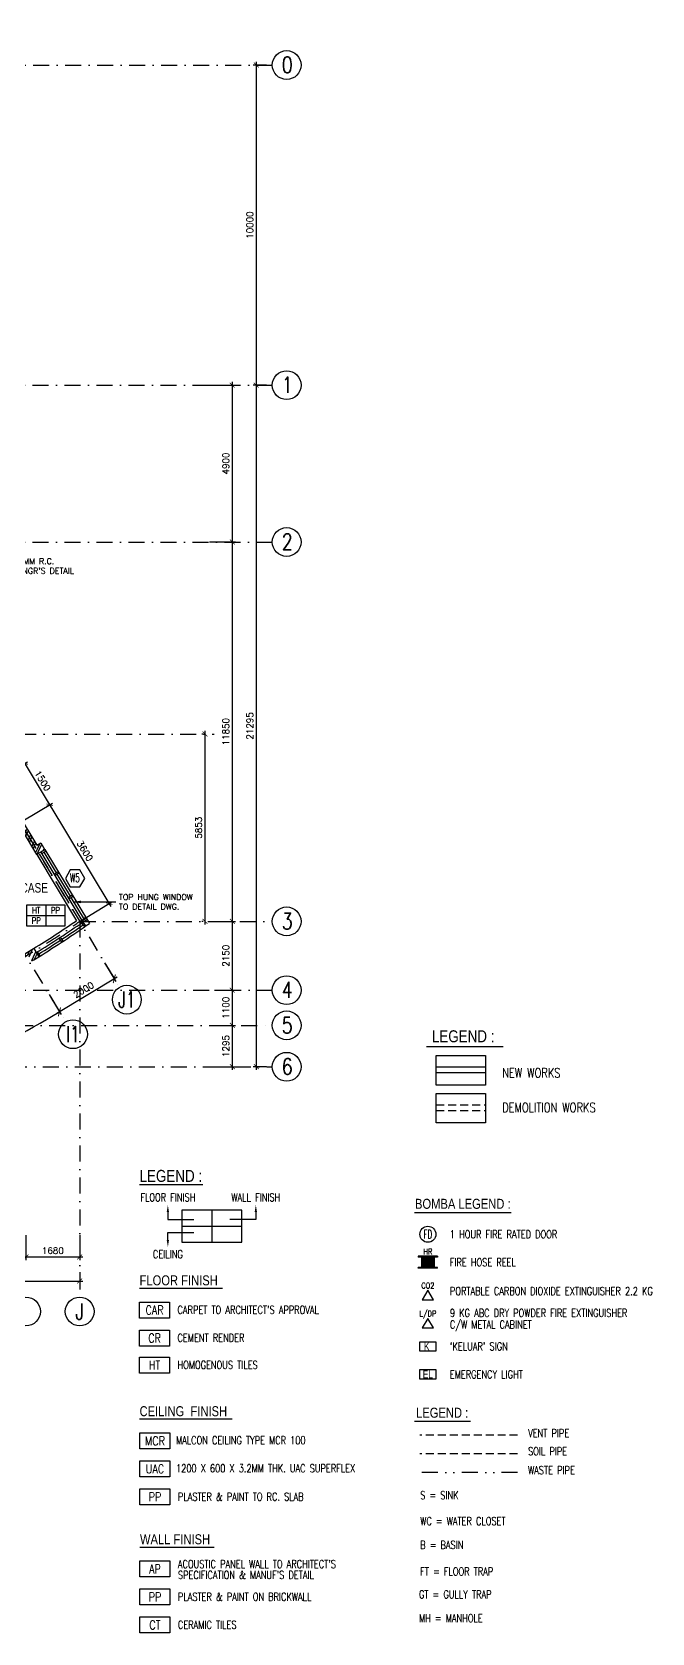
# Model space of a CAD drawing. Extents: x 2879167 to 2959690, y -882003 to -585933.
# Drawn here: x 2931195 to 2950577, y -709389 to -659374 of the extents above; entities that cross this region are included whole.
import ezdxf
from ezdxf.enums import TextEntityAlignment as Align

# ---------------------------------------------------------------- set-up
doc = ezdxf.new("R2010")
doc.units = 0
doc.header["$LTSCALE"] = 1000
doc.header["$MEASUREMENT"] = 0
doc.header["$PDMODE"] = 66
for name, pattern in [('DASHDOT', [1, 0.5, -0.25, 0, -0.25]), ('DIVIDE', [1.25, 0.5, -0.25, 0, -0.25, 0, -0.25]), ('HIDDEN', [0.375, 0.25, -0.125])]:
    doc.linetypes.add(name, pattern=pattern)
doc.layers.get('0').update_dxf_attribs({"linetype": 'CONTINUOUS'})
doc.layers.get('DEFPOINTS').update_dxf_attribs({"linetype": 'CONTINUOUS'})
for name, color, linetype in [('COL', 3, 'CONTINUOUS'), ('DIM', 5, 'CONTINUOUS'), ('Finishes', 1, 'CONTINUOUS'), ('GRID', 6, 'DASHDOT'), ('H', 6, 'CONTINUOUS'), ('SCH-WIN', 7, 'CONTINUOUS'), ('Sch_Window', 2, 'CONTINUOUS'), ('SP', 122, 'HIDDEN'), ('SPEC', 7, 'CONTINUOUS'), ('TEXT', 7, 'CONTINUOUS'), ('WALL', 2, 'CONTINUOUS'), ('WIN', 5, 'CONTINUOUS')]:
    doc.layers.add(name, color=color, linetype=linetype)
doc.styles.add('1', font='ROMANC.SHX', dxfattribs={"width": 0.65, "height": 0.5})
doc.styles.add('ROMANS', font='romans.shx')
doc.styles.get("Standard").update_dxf_attribs({"font": 'Helv.shx'})
doc.styles.add('STYLE1', font='ARIAL.TTF', dxfattribs={"width": 0.8, "height": 600})
doc.dimstyles.get("Standard").update_dxf_attribs({"dimscale": 5, "dimtxt": 1, "dimasz": 2, "dimexe": 1, "dimexo": 1, "dimgap": 1, "dimtad": 0, "dimtih": 1, "dimtoh": 1, "dimdec": 4, "dimzin": 0, "dimdsep": 46, "dimtxsty": 'ROMANS', "dimcen": 1, "dimadec": 0, "dimazin": 0, "dimtfac": 1, "dimtdec": 4, "dimtofl": 0, "dimtmove": 0, "dimatfit": 3, "dimfxl": 0, "dimtolj": 1, "dimtzin": 0, "dimarcsym": 0})
doc.dimstyles.new('STANDARD$0', dxfattribs={"dimscale": 0, "dimtxt": 8, "dimasz": 6, "dimexe": 1, "dimexo": 1, "dimgap": 3, "dimtad": 1, "dimdec": 0, "dimlfac": -1, "dimrnd": 1, "dimzin": 0, "dimdsep": 46, "dimtxsty": 'Standard', "dimcen": 0, "dimclrd": 5, "dimclre": 250, "dimadec": 0, "dimazin": 0, "dimtfac": 1, "dimtdec": 4, "dimtofl": 0, "dimtmove": 0, "dimatfit": 3, "dimfxl": 0, "dimtolj": 1, "dimtzin": 0, "dimarcsym": 0})
pattern_1 = [(245, (488140.78, 177583.19), (169.93271, -79.240924), []), (245, (488057.72, 177552.96), (169.93271, -79.240924), [])]

# ---------------------------------------------------------------- blocks, each defined once
blk = doc.blocks.new('_ARCHTICK')
at = {"color": 0, "linetype": 'ByBlock', "const_width": 0.15}
blk.add_lwpolyline([(-0.5, -0.5), (0.5, 0.5)], dxfattribs=at)
blk = doc.blocks.new('*D103')
at = {"layer": 'DEFPOINTS', "color": 0}
for p in [(2938621, -660406), (2938205, -670406), (2938621, -670406)]:
    blk.add_point(p, dxfattribs=at)
at = {"layer": 'DIM', "color": 0}
for p, q in [((2938521, -660406), (2938105, -660406)), ((2938205, -660306), (2938205, -670506)), ((2938521, -670406), (2938105, -670406))]:
    blk.add_line(p, q, dxfattribs=at)
at = {"layer": 'DIM', "color": 0, "xscale": 150, "yscale": 150, "zscale": 150}
for p, rotation in [((2938205, -660406), 90), ((2938205, -670406), 270)]:
    blk.add_blockref('_ARCHTICK', p, dxfattribs=dict(at, rotation=rotation))
at = {"layer": 'DIM', "color": 7, "insert": (2938005, -665406), "char_height": 200, "attachment_point": 5, "rotation": 90, "style": 'ROMANS'}
blk.add_mtext('\\A1;10000', dxfattribs=at)
blk = doc.blocks.new('*D107')
at = {"layer": 'DEFPOINTS', "color": 0}
for p in [(2936307, -670406), (2936645, -675306), (2937455, -675306)]:
    blk.add_point(p, dxfattribs=at)
at = {"layer": 'DIM', "color": 0}
for p, q in [((2936407, -670406), (2937555, -670406)), ((2937455, -670306), (2937455, -675406)), ((2936745, -675306), (2937555, -675306))]:
    blk.add_line(p, q, dxfattribs=at)
at = {"layer": 'DIM', "color": 0, "xscale": 150, "yscale": 150, "zscale": 150}
for p, rotation in [((2937455, -670406), 90), ((2937455, -675306), 270)]:
    blk.add_blockref('_ARCHTICK', p, dxfattribs=dict(at, rotation=rotation))
at = {"layer": 'DIM', "color": 7, "insert": (2937255, -672856), "char_height": 200, "attachment_point": 5, "rotation": 90, "style": 'ROMANS'}
blk.add_mtext('\\A1;4900', dxfattribs=at)
blk = doc.blocks.new('*D110')
at = {"layer": 'DEFPOINTS', "color": 0}
for p in [(2936645, -675306), (2936645, -687158), (2937455, -687158)]:
    blk.add_point(p, dxfattribs=at)
at = {"layer": 'DIM', "color": 0}
for p, q in [((2936745, -675306), (2937555, -675306)), ((2937455, -675206), (2937455, -687258)), ((2936745, -687158), (2937555, -687158))]:
    blk.add_line(p, q, dxfattribs=at)
at = {"layer": 'DIM', "color": 0, "xscale": 150, "yscale": 150, "zscale": 150}
for p, rotation in [((2937455, -675306), 90), ((2937455, -687158), 270)]:
    blk.add_blockref('_ARCHTICK', p, dxfattribs=dict(at, rotation=rotation))
at = {"layer": 'DIM', "color": 7, "insert": (2937255, -681232), "char_height": 200, "attachment_point": 5, "rotation": 90, "style": 'ROMANS'}
blk.add_mtext('\\A1;11850', dxfattribs=at)
blk = doc.blocks.new('*D111')
at = {"layer": 'DEFPOINTS', "color": 0}
for p in [(2936805, -687158), (2936805, -689306), (2937455, -689306)]:
    blk.add_point(p, dxfattribs=at)
at = {"layer": 'DIM', "color": 0}
for p, q in [((2936905, -687158), (2937555, -687158)), ((2937455, -687058), (2937455, -689406)), ((2936905, -689306), (2937555, -689306))]:
    blk.add_line(p, q, dxfattribs=at)
at = {"layer": 'DIM', "color": 0, "xscale": 150, "yscale": 150, "zscale": 150}
for p, rotation in [((2937455, -687158), 90), ((2937455, -689306), 270)]:
    blk.add_blockref('_ARCHTICK', p, dxfattribs=dict(at, rotation=rotation))
at = {"layer": 'DIM', "color": 7, "insert": (2937255, -688232), "char_height": 200, "attachment_point": 5, "rotation": 90, "style": 'ROMANS'}
blk.add_mtext('\\A1;2150', dxfattribs=at)
blk = doc.blocks.new('*D112')
at = {"layer": 'DEFPOINTS', "color": 0}
for p in [(2936805, -689306), (2936805, -690406), (2937455, -690406)]:
    blk.add_point(p, dxfattribs=at)
at = {"layer": 'DIM', "color": 0}
for p, q in [((2936905, -689306), (2937555, -689306)), ((2937455, -689206), (2937455, -690506)), ((2936905, -690406), (2937555, -690406))]:
    blk.add_line(p, q, dxfattribs=at)
at = {"layer": 'DIM', "color": 0, "xscale": 150, "yscale": 150, "zscale": 150}
for p, rotation in [((2937455, -689306), 90), ((2937455, -690406), 270)]:
    blk.add_blockref('_ARCHTICK', p, dxfattribs=dict(at, rotation=rotation))
at = {"layer": 'DIM', "color": 7, "insert": (2937255, -689856), "char_height": 200, "attachment_point": 5, "rotation": 90, "style": 'ROMANS'}
blk.add_mtext('\\A1;1100', dxfattribs=at)
blk = doc.blocks.new('*D117')
at = {"layer": 'DEFPOINTS', "color": 0}
for p in [(2931773, -683497), (2933607, -686603), (2932687, -687158)]:
    blk.add_point(p, dxfattribs=at)
at = {"layer": 'DIM', "color": 0}
for p, q in [((2931687, -683548), (2931660, -683565)), ((2931694, -683428), (2933659, -686689)), ((2932772, -687106), (2933693, -686552))]:
    blk.add_line(p, q, dxfattribs=at)
at = {"layer": 'DIM', "color": 0, "xscale": 150, "yscale": 150, "zscale": 150}
for p, rotation in [((2931745, -683513), 121.0729509715182), ((2933607, -686603), 301.0729509715183)]:
    blk.add_blockref('_ARCHTICK', p, dxfattribs=dict(at, rotation=rotation))
at = {"layer": 'DIM', "color": 7, "insert": (2932848, -684955), "char_height": 200, "attachment_point": 5, "rotation": 301.073, "style": 'ROMANS'}
blk.add_mtext('\\A1;3600', dxfattribs=at)
blk = doc.blocks.new('*D118')
at = {"layer": 'DEFPOINTS', "color": 0}
for p in [(2930048, -682780), (2931745, -683513), (2930824, -684068)]:
    blk.add_point(p, dxfattribs=at)
at = {"layer": 'DIM', "color": 0}
for p, q in [((2930134, -682728), (2931055, -682174)), ((2930917, -682140), (2931797, -683599)), ((2930910, -684016), (2931831, -683462))]:
    blk.add_line(p, q, dxfattribs=at)
at = {"layer": 'DIM', "color": 0, "xscale": 150, "yscale": 150, "zscale": 150}
for p, rotation in [((2930969, -682225), 121.0729509715182), ((2931745, -683513), 301.0729509715183)]:
    blk.add_blockref('_ARCHTICK', p, dxfattribs=dict(at, rotation=rotation))
at = {"layer": 'DIM', "color": 7, "insert": (2931528, -682766), "char_height": 200, "attachment_point": 5, "rotation": 301.073, "style": 'ROMANS'}
blk.add_mtext('\\A1;1500', dxfattribs=at)
blk = doc.blocks.new('*D83')
at = {"layer": 'DEFPOINTS', "color": 0}
for p in [(2914231, -660406), (2914231, -660406), (2931679, -689361), (2924967, -692226), (2927605, -692243)]:
    blk.add_point(p, dxfattribs=at)
at = {"layer": 'DIM'}
for p, q in [((2931730, -689446), (2932106, -690069)), ((2924999, -692321), (2925302, -693221))]:
    blk.add_line(p, q, dxfattribs=at)
blk.add_arc((2914231, -660406), 34532, 288.6438, 301.073, dxfattribs=at)
at = {"layer": 'DIM', "xscale": 200, "yscale": 200, "zscale": 200}
for p, rotation in [((2932054, -689984), 31.07295125744006), ((2925270, -693126), 198.6437709308356)]:
    blk.add_blockref('_ARCHTICK', p, dxfattribs=dict(at, rotation=rotation))
at = {"layer": 'DIM', "color": 7, "insert": (2928655, -691540), "char_height": 200, "attachment_point": 5, "rotation": 24.8584, "style": 'ROMANS'}
blk.add_mtext('\\A1;12°25\'45"', dxfattribs=at)
blk = doc.blocks.new('*D86')
at = {"layer": 'DEFPOINTS', "color": 0}
for p in [(2936805, -690406), (2936805, -691699), (2937455, -691699)]:
    blk.add_point(p, dxfattribs=at)
at = {"layer": 'DIM', "color": 0}
for p, q in [((2936905, -690406), (2937555, -690406)), ((2937455, -690306), (2937455, -691799)), ((2936905, -691699), (2937555, -691699))]:
    blk.add_line(p, q, dxfattribs=at)
at = {"layer": 'DIM', "color": 0, "xscale": 150, "yscale": 150, "zscale": 150}
for p, rotation in [((2937455, -690406), 90), ((2937455, -691699), 270)]:
    blk.add_blockref('_ARCHTICK', p, dxfattribs=dict(at, rotation=rotation))
at = {"layer": 'DIM', "color": 7, "insert": (2937255, -691053), "char_height": 200, "attachment_point": 5, "rotation": 90, "style": 'ROMANS'}
blk.add_mtext('\\A1;1295', dxfattribs=at)
blk = doc.blocks.new('*D87')
at = {"layer": 'DEFPOINTS', "color": 0}
for p in [(2938621, -670406), (2938205, -691699), (2938621, -691699)]:
    blk.add_point(p, dxfattribs=at)
at = {"layer": 'DIM', "color": 0}
for p, q in [((2938521, -670406), (2938105, -670406)), ((2938205, -670306), (2938205, -691799)), ((2938521, -691699), (2938105, -691699))]:
    blk.add_line(p, q, dxfattribs=at)
at = {"layer": 'DIM', "color": 0, "xscale": 150, "yscale": 150, "zscale": 150}
for p, rotation in [((2938205, -670406), 90), ((2938205, -691699), 270)]:
    blk.add_blockref('_ARCHTICK', p, dxfattribs=dict(at, rotation=rotation))
at = {"layer": 'DIM', "color": 7, "insert": (2938005, -681053), "char_height": 200, "attachment_point": 5, "rotation": 90, "style": 'ROMANS'}
blk.add_mtext('\\A1;21295', dxfattribs=at)
blk = doc.blocks.new('*D89')
at = {"layer": 'DEFPOINTS', "color": 0}
for p in [(2895776, -698021), (2932687, -698021), (2932687, -698395)]:
    blk.add_point(p, dxfattribs=at)
at = {"layer": 'DIM', "color": 0}
for p, q in [((2895776, -698121), (2895776, -698495)), ((2932687, -698121), (2932687, -698495)), ((2895676, -698395), (2932787, -698395))]:
    blk.add_line(p, q, dxfattribs=at)
at = {"layer": 'DIM', "color": 0, "xscale": 150, "yscale": 150, "zscale": 150, "rotation": 180}
blk.add_blockref('_ARCHTICK', (2895776, -698395), dxfattribs=at)
at = {"layer": 'DIM', "color": 0, "xscale": 150, "yscale": 150, "zscale": 150}
blk.add_blockref('_ARCHTICK', (2932687, -698395), dxfattribs=at)
at = {"layer": 'DIM', "color": 7, "insert": (2913639, -698195), "char_height": 200, "attachment_point": 5, "style": 'ROMANS'}
blk.add_mtext('\\A1;36910', dxfattribs=at)
blk = doc.blocks.new('*D92')
at = {"layer": 'DEFPOINTS', "color": 0}
for p in [(2931006, -696858), (2932687, -696858), (2931006, -697645)]:
    blk.add_point(p, dxfattribs=at)
at = {"layer": 'DIM', "color": 0}
for p, q in [((2931006, -696958), (2931006, -697745)), ((2932687, -696958), (2932687, -697745)), ((2932787, -697645), (2930906, -697645))]:
    blk.add_line(p, q, dxfattribs=at)
at = {"layer": 'DIM', "color": 0, "xscale": 150, "yscale": 150, "zscale": 150}
for p, rotation in [((2931006, -697645), 180.0000000200103), ((2932687, -697645), 2.001031340626014e-08)]:
    blk.add_blockref('_ARCHTICK', p, dxfattribs=dict(at, rotation=rotation))
at = {"layer": 'DIM', "color": 7, "insert": (2931846, -697445), "char_height": 200, "attachment_point": 5, "rotation": 0, "style": 'ROMANS'}
blk.add_mtext('\\A1;1680', dxfattribs=at)
blk = doc.blocks.new('*D101')
at = {"layer": 'DEFPOINTS', "color": 0}
for p in [(2936605, -681305), (2936645, -681305), (2936645, -687158)]:
    blk.add_point(p, dxfattribs=at)
at = {"layer": 'DIM', "color": 0}
for p, q in [((2936545, -681305), (2936505, -681305)), ((2936605, -687258), (2936605, -681205)), ((2936545, -687158), (2936505, -687158))]:
    blk.add_line(p, q, dxfattribs=at)
at = {"layer": 'DIM', "color": 0, "xscale": 150, "yscale": 150, "zscale": 150}
for p, rotation in [((2936605, -681305), 90), ((2936605, -687158), 270)]:
    blk.add_blockref('_ARCHTICK', p, dxfattribs=dict(at, rotation=rotation))
at = {"layer": 'DIM', "color": 7, "insert": (2936405, -684232), "char_height": 200, "attachment_point": 5, "rotation": 90, "style": 'ROMANS'}
blk.add_mtext('\\A1;5853', dxfattribs=at)
blk = doc.blocks.new('*D79')
at = {"layer": 'DEFPOINTS', "color": 0}
for p in [(2933413, -688364), (2931730, -689447), (2932054, -689984)]:
    blk.add_point(p, dxfattribs=at)
at = {"layer": 'DIM'}
for p, q in [((2933465, -688449), (2933819, -689037)), ((2933853, -688900), (2931968, -690035)), ((2931782, -689532), (2932106, -690069))]:
    blk.add_line(p, q, dxfattribs=at)
at = {"layer": 'DIM', "xscale": 200, "yscale": 200, "zscale": 200}
for p, rotation in [((2933767, -688951), 31.07295098388287), ((2932054, -689984), 211.0729509838829)]:
    blk.add_blockref('_ARCHTICK', p, dxfattribs=dict(at, rotation=rotation))
at = {"layer": 'DIM', "color": 7, "insert": (2932807, -689296), "char_height": 200, "attachment_point": 5, "rotation": 31.073, "style": 'ROMANS'}
blk.add_mtext('\\A1;2000', dxfattribs=at)

msp = doc.modelspace()

# ---------------------------------------------------------------- hatches: boundary and pattern name
at = {"layer": 'H', "ltscale": 0.1}
h = msp.add_hatch(dxfattribs=at)
h.set_pattern_fill('ANSI32', color=256, scale=500, angle=200, style=0)
h.set_pattern_definition([(245, (488140.74, 177583.3), (169.93271, -79.240924), []), (245, (488057.68, 177553.06), (169.93271, -79.240924), [])])
h.paths.add_polyline_path([(2930945.3, -684123.3), (2930816.9, -684200.7), (2931012.2, -684524.9), (2931175.3, -684795.5), (2931339.6, -685068.2), (2931471, -684995.6), (2931341.9, -684781.5), (2931136.4, -684440.4)])
h = msp.add_hatch(dxfattribs=at)
h.set_pattern_fill('ANSI32', color=256, scale=500, angle=200, style=0)
h.set_pattern_definition(pattern_1)
h.paths.add_polyline_path([(2931470.4, -684704), (2931341.9, -684781.5), (2931471, -684995.6), (2931599.4, -684918.2), (2931596.5, -684913.3)])
h = msp.add_hatch(dxfattribs=at)
h.set_pattern_fill('ANSI32', color=256, scale=500, angle=200, style=0)
h.set_pattern_definition(pattern_1)
h.paths.add_polyline_path([(2931328.4, -688132.2), (2931408.1, -688261), (2931194.8, -688391.3), (2931116.6, -688264.5)])
h.paths.add_polyline_path([(2931252, -688004.8), (2931030.1, -688138.1), (2931108.4, -688268.4), (2931328.4, -688132.2)])

# ---------------------------------------------------------------- linework, layer by layer
at = {"ltscale": 2}
msp.add_line((2931342.5, -685073), (2932585.8, -687136.3), dxfattribs=at)
msp.add_arc((2914231.1, -660406.5), 32425, 301.64724, 304.47648, dxfattribs=at)
at = {"layer": 'COL', "color": 7, "ltscale": 0.1}
for p, q in [((2943828.3, -691704.3), (2945374.3, -691704.3)), ((2943828.3, -691884.3), (2945374.3, -691884.3))]:
    msp.add_line(p, q, dxfattribs=at)
at = {"layer": 'COL', "color": 7, "linetype": 'HIDDEN'}
for p, q in [((2943828.3, -692888), (2945374.3, -692888)), ((2943828.3, -693068), (2945374.3, -693068))]:
    msp.add_line(p, q, dxfattribs=at)
at = {"layer": 'COL', "color": 1, "ltscale": 0.1}
for points in [[(2945374.3, -692271.2), (2943828.3, -692271.2), (2943828.3, -691347.3), (2945374.3, -691347.3)], [(2945374.3, -693455), (2943828.3, -693455), (2943828.3, -692531.1), (2945374.3, -692531.1)]]:
    msp.add_lwpolyline(points, close=True, dxfattribs=at)
at = {"layer": 'Finishes'}
for p, q in [((2931626.9, -686652.7), (2931626.9, -687292.6)), ((2931026.8, -686973), (2932227, -686973)), ((2936817.4, -696175.3), (2936817.4, -697175.3)), ((2935880.3, -696675.6), (2937754.5, -696675.1))]:
    msp.add_line(p, q, dxfattribs=at)
at = {"layer": 'Finishes', "color": 7, "ltscale": 10}
for p, q in [((2945923.4, -691082), (2943528.6, -691082)), ((2936537.3, -695388.2), (2934557.7, -695388.2)), ((2946177.3, -696260.4), (2943153.5, -696260.4)), ((2937149.9, -698626.4), (2934557.7, -698626.4)), ((2937449.8, -702714.1), (2934557.7, -702714.1)), ((2944906.7, -702786.4), (2943153.5, -702786.4)), ((2936891, -706714.9), (2934570.2, -706714.9))]:
    msp.add_line(p, q, dxfattribs=at)
at = {"layer": 'Finishes', "color": 7}
for p, q in [((2935442.2, -696240.4), (2935442.2, -696475.6)), ((2935442.2, -696475.6), (2936255.5, -696475.6)), ((2938192.3, -696475.6), (2937379.3, -696475.1)), ((2938192.3, -696240.4), (2938192.3, -696475.6)), ((2935442.2, -697110.7), (2935442.2, -696875.6)), ((2935442.2, -696875.6), (2936255.5, -696875.6))]:
    msp.add_line(p, q, dxfattribs=at)
at = {"layer": 'Finishes', "color": 5}
for p, q in [((2943269.9, -697621.6), (2943269.9, -697646.6)), ((2943869.9, -697621.6), (2943269.9, -697621.6)), ((2943869.9, -697646.6), (2943269.9, -697646.6)), ((2943369.9, -697646.6), (2943369.9, -697971.6)), ((2943769.9, -697671.6), (2943369.9, -697671.6)), ((2943769.9, -697696.6), (2943369.9, -697696.6)), ((2943769.9, -697646.6), (2943769.9, -697971.6)), ((2943869.9, -697621.6), (2943869.9, -697646.6)), ((2943269.9, -697996.6), (2943269.9, -697971.6)), ((2943869.9, -697971.6), (2943269.9, -697971.6)), ((2943869.9, -697996.6), (2943269.9, -697996.6)), ((2943769.9, -697721.6), (2943369.9, -697721.6)), ((2943769.9, -697746.6), (2943369.9, -697746.6)), ((2943769.9, -697771.6), (2943369.9, -697771.6)), ((2943769.9, -697796.6), (2943369.9, -697796.6)), ((2943769.9, -697821.6), (2943369.9, -697821.6)), ((2943769.9, -697846.6), (2943369.9, -697846.6)), ((2943769.9, -697871.6), (2943369.9, -697871.6)), ((2943769.9, -697896.6), (2943369.9, -697896.6)), ((2943769.9, -697921.6), (2943369.9, -697921.6)), ((2943769.9, -697946.6), (2943369.9, -697946.6)), ((2943769.9, -697971.6), (2943369.9, -697971.6)), ((2943869.9, -697996.6), (2943869.9, -697971.6))]:
    msp.add_line(p, q, dxfattribs=at)
at = {"layer": 'Finishes'}
for points in [[(2931026.8, -687292.6), (2932227, -687292.6), (2932227, -686652.7), (2931026.8, -686652.7)], [(2935880.3, -697175.3), (2937754.5, -697174.8), (2937754.5, -696174.8), (2935880.3, -696175.3)], [(2943396.7, -698984.3), (2943743.1, -698984.3), (2943569.9, -698684.3)], [(2934557.7, -699050), (2935494.8, -699050), (2935494.8, -699550), (2934557.7, -699550)], [(2943396.7, -699859.4), (2943743.1, -699859.4), (2943569.9, -699559.4)], [(2934557.7, -699925.1), (2935494.8, -699925.1), (2935494.8, -700425.1), (2934557.7, -700425.1)], [(2943319.9, -700588.7), (2943319.9, -700288.7), (2943819.9, -700288.7), (2943819.9, -700588.7)], [(2934557.7, -700771.7), (2935494.8, -700771.7), (2935494.8, -701271.7), (2934557.7, -701271.7)], [(2943319.9, -701459.7), (2943319.9, -701159.7), (2943819.9, -701159.7), (2943819.9, -701459.7)], [(2934570.2, -703137.9), (2935507.2, -703137.9), (2935507.2, -703637.9), (2934570.2, -703637.9)], [(2934570.2, -704013.1), (2935507.2, -704013.1), (2935507.2, -704513.1), (2934570.2, -704513.1)], [(2934570.2, -704888.2), (2935507.2, -704888.2), (2935507.2, -705388.2), (2934570.2, -705388.2)], [(2934570.2, -707138.5), (2935507.2, -707138.5), (2935507.2, -707638.5), (2934570.2, -707638.5)], [(2934570.2, -708013.6), (2935507.2, -708013.6), (2935507.2, -708513.6), (2934570.2, -708513.6)], [(2934570.2, -708888.8), (2935507.2, -708888.8), (2935507.2, -709388.8), (2934570.2, -709388.8)]]:
    msp.add_lwpolyline(points, close=True, dxfattribs=at)
msp.add_circle((2943569.9, -696934), 250.4, dxfattribs=at)
at = {"layer": 'Finishes', "color": 7}
for points in [[(2935478.6, -696240.4), (2935405.7, -696240.4), (2935442.2, -696021.7)], [(2938155.9, -696240.4), (2938228.8, -696240.4), (2938192.3, -696021.7)], [(2935478.6, -697110.7), (2935405.7, -697110.7), (2935442.2, -697329.5)]]:
    msp.add_solid(points, dxfattribs=at)
at = {"layer": 'GRID'}
for p, q in [((2915944.1, -659374.3), (2933927.4, -689217.4)), ((2914231.1, -660406.5), (2938704.7, -660406.5)), ((2914231.1, -660406.5), (2932244, -690298.7)), ((2902205.1, -670406.5), (2938704.7, -670406.5)), ((2902205.1, -675306.5), (2938704.7, -675306.5)), ((2926825.1, -681305.1), (2936885, -681305.1)), ((2930009.5, -682715.6), (2932686.5, -687158.1)), ((2932686.5, -687158.1), (2938704.7, -687158.1)), ((2932686.5, -687158.1), (2932686.5, -698894.7)), ((2914231.1, -689306.5), (2938704.7, -689306.5)), ((2901731.1, -690406.5), (2938704.7, -690406.5)), ((2905534.3, -691699.5), (2938704.7, -691699.5))]:
    msp.add_line(p, q, dxfattribs=at)
at = {"layer": 'GRID', "color": 7, "linetype": 'Continuous'}
for centre in [(2939154.7, -660406.5), (2939154.7, -670406.5), (2939154.7, -675306.5), (2939154.7, -687158.5), (2934159.7, -689602.9), (2939154.7, -689306.5), (2939154.7, -690406.5), (2932476.2, -690684.1), (2939154.7, -691699.5), (2931006.1, -699344.7), (2932686.5, -699344.7)]:
    msp.add_circle(centre, 450, dxfattribs=at)
at = {"layer": 'GRID'}
msp.add_arc((2914231.1, -660406.5), 32500, 235.39893, 305.04123, dxfattribs=at)
at = {"layer": 'SCH-WIN', "ltscale": 0.1}
msp.add_lwpolyline([(2932239.1, -685815.2), (2932391.1, -686078.4), (2932695.1, -686078.4), (2932847.1, -685815.2), (2932695.1, -685551.9), (2932391.1, -685551.9)], close=True, dxfattribs=at)
at = {"layer": 'SP', "linetype": 'HIDDEN'}
msp.add_line((2946377, -703210), (2943319.4, -703210), dxfattribs=at)
at = {"layer": 'SP'}
msp.add_line((2946377, -703792), (2943319.4, -703792), dxfattribs=at)
at = {"layer": 'SP', "linetype": 'DIVIDE'}
msp.add_line((2946377, -704374), (2943319.4, -704374), dxfattribs=at)
at = {"layer": 'WALL'}
for p, q in [((2930070.8, -682672.1), (2931341.9, -684781.5)), ((2930025.7, -682887.7), (2931339.6, -685068.2)), ((2931341.9, -684781.5), (2931470.4, -684704)), ((2931599.4, -684918.2), (2931342.5, -685073)), ((2931470.4, -684704), (2931599.4, -684918.2)), ((2931252, -688004.8), (2931329.4, -688133.3)), ((2931252, -688004.8), (2931406.8, -688261.8))]:
    msp.add_line(p, q, dxfattribs=at)
for centre, radius, start, end in [((2914231.1, -660406.5), 32425, 285.97276, 301.64724), ((2914239, -660401.6), 32725, 301.20689, 301.64198)]:
    msp.add_arc(centre, radius, start, end, dxfattribs=at)
at = {"layer": 'WIN'}
for p, q in [((2931471, -684995.6), (2932787.1, -687179.7)), ((2931496.8, -685038.4), (2931625.3, -684961)), ((2931561, -684999.7), (2931948.1, -685642.1)), ((2931596.5, -684913.3), (2932988.1, -687222.5)), ((2931883.9, -685680.8), (2932012.4, -685603.4)), ((2931909.7, -685723.6), (2932038.2, -685646.2)), ((2931973.9, -685684.9), (2932386.8, -686370.1)), ((2932322.6, -686408.8), (2932451.1, -686331.4)), ((2932348.4, -686451.6), (2932476.9, -686374.2)), ((2932412.6, -686412.9), (2932825.5, -687098.1)), ((2932761.3, -687136.9), (2932889.8, -687059.4)), ((2932787.1, -687179.7), (2932915.6, -687102.3)), ((2932787.1, -687179.7), (2932872.5, -687303)), ((2932125.8, -687805.5), (2932043.6, -687680)), ((2932167.6, -687778.1), (2932085.4, -687652.6)), ((2932746, -687208.2), (2932831.5, -687331.4)), ((2931450.6, -688234.7), (2931371.7, -688107.2))]:
    msp.add_line(p, q, dxfattribs=at)
for radius, start, end in [(32575, 301.66043, 304.72512), (32725, 301.66084, 304.97155), (32650, 303.23675, 304.63737), (32650, 301.74838, 303.149)]:
    msp.add_arc((2914231.1, -660406.5), radius, start, end, dxfattribs=at)

# ---------------------------------------------------------------- texts
at = {"layer": 'Finishes', "color": 7, "ltscale": 10}
for s, height, style, width, p in [('PP', 200, 'ROMANS', 0.8, (2931326.9, -687133)), ('HT', 200, 'ROMANS', 0.8, (2931326.9, -686813)), ('PP', 200, 'ROMANS', 0.8, (2931926.9, -686813.4)), ('LEGEND :', 375, 'STYLE1', 0.8, (2944674, -690747.6, 2040.9)), ('FLOOR FINISH', 250, 'ROMANS', 0.75, (2935442.2, -695779.5)), ('WALL FINISH', 250, 'ROMANS', 0.75, (2938192.3, -695779.5)), ('BOMBA LEGEND :', 312.5, 'STYLE1', 0.8, (2944661.9, -695981.7, 1700.8)), ('CEILING', 250, 'ROMANS', 0.75, (2935442.2, -697555.2)), ('CAR', 275, 'ROMANS', 0.8, (2935026.2, -699300)), ('CR', 275, 'ROMANS', 0.8, (2935026.2, -700175.1)), ('HT', 275, 'ROMANS', 0.8, (2935026.2, -701021.7)), ('LEGEND :', 312.5, 'STYLE1', 0.8, (2944016.9, -702507.7, 1700.8)), ('MCR', 275, 'ROMANS', 0.8, (2935038.7, -703387.9)), ('UAC', 275, 'ROMANS', 0.8, (2935038.7, -704263.1)), ('PP', 275, 'ROMANS', 0.8, (2935038.7, -705138.2)), ('AP', 275, 'ROMANS', 0.8, (2935038.7, -707388.5)), ('PP', 275, 'ROMANS', 0.8, (2935038.7, -708263.6)), ('CT', 275, 'ROMANS', 0.8, (2935038.7, -709138.8))]:
    msp.add_text(s, height=height, dxfattribs=dict(at, style=style, width=width)).set_placement(p, align=Align.MIDDLE)
at = {"layer": 'Finishes', "color": 7, "ltscale": 10, "style": 'ROMANS', "width": 0.75}
for s, height, p in [('NEW WORKS', 300, (2945891.7, -691890.4)), ('DEMOLITION WORKS', 300, (2945891.7, -692973.1)), ('1 HOUR FIRE RATED DOOR', 250, (2944255.9, -696934)), ('FIRE HOSE REEL', 250, (2944255.9, -697809.1)), ('9 KG ABC DRY POWDER FIRE EXTINGUISHER', 250, (2944260.6, -699391.7)), ('C/W METAL CABINET', 250, (2944260.6, -699753.7)), ("`KELUAR' SIGN", 250, (2944260.5, -700434.6)), ('EMERGENCY LIGHT', 250, (2944255.9, -701309.7))]:
    msp.add_text(s, height=height, dxfattribs=at).set_placement(p, align=Align.MIDDLE_LEFT)
at = {"layer": 'Finishes', "color": 2, "ltscale": 10, "style": 'STYLE1', "width": 0.8}
msp.add_text('LEGEND :', height=375, dxfattribs=at).set_placement((2935535.3, -695109.5, 1700.8), align=Align.MIDDLE)
at = {"layer": 'Finishes', "ltscale": 0.1, "style": 'ROMANS', "width": 0.6}
msp.add_text('FD', height=270, rotation=0, dxfattribs=at).set_placement((2943569.9, -696934), align=Align.MIDDLE_CENTER)
at = {"layer": 'Finishes', "color": 7, "ltscale": 10}
for s, height, style, width, p in [('FLOOR FINISH', 312.5, 'STYLE1', 0.8, (2934557.7, -698528.5)), ('PORTABLE CARBON DIOXIDE EXTINGUISHER 2.2 KG', 250, 'ROMANS', 0.75, (2944260.5, -698832.3)), ("CARPET TO ARCHITECT'S APPROVAL", 250, 'ROMANS', 0.75, (2935744.8, -699418.4)), ('CEMENT RENDER', 250, 'ROMANS', 0.75, (2935744.8, -700293.6)), ('HOMOGENOUS TILES', 250, 'ROMANS', 0.75, (2935744.8, -701140.2)), ('CEILING  FINISH', 312.5, 'STYLE1', 0.8, (2934557.7, -702616.3)), ('VENT PIPE ', 250, 'ROMANS', 0.75, (2946702.7, -703270.9)), ('MALCON CEILING TYPE MCR 100', 250, 'ROMANS', 0.75, (2935697.3, -703493.8)), ('SOIL PIPE ', 250, 'ROMANS', 0.75, (2946702.7, -703837.3)), ('1200 X 600 X 3.2MM THK. UAC SUPERFLEX', 250, 'ROMANS', 0.75, (2935697.3, -704369)), ('WASTE PIPE ', 250, 'ROMANS', 0.75, (2946702.7, -704427.3)), ('PLASTER & PAINT TO RC. SLAB', 250, 'ROMANS', 0.75, (2935757.2, -705256.6)), ('S = SINK', 250, 'ROMANS', 0.75, (2943331.2, -705208.6)), ('WC = WATER CLOSET', 250, 'ROMANS', 0.75, (2943331.2, -706018.4)), ('WALL FINISH', 312.5, 'STYLE1', 0.8, (2934570.2, -706617)), ('B = BASIN', 250, 'ROMANS', 0.75, (2943331.2, -706763.5)), ("ACOUSTIC PANEL WALL TO ARCHITECT'S", 250, 'ROMANS', 0.75, (2935757.2, -707360.9)), ("SPECIFICATION & MANUF'S DETAIL", 250, 'ROMANS', 0.75, (2935757.2, -707701.9)), ('FT = FLOOR TRAP', 250, 'ROMANS', 0.75, (2943331.2, -707593.2)), ('PLASTER & PAINT ON BRICKWALL', 250, 'ROMANS', 0.75, (2935757.2, -708382.1)), ('GT = GULLY TRAP', 250, 'ROMANS', 0.75, (2943292.7, -708306.9)), ('CERAMIC TILES', 250, 'ROMANS', 0.75, (2935757.2, -709257.2)), ('MH = MANHOLE', 250, 'ROMANS', 0.75, (2943292.7, -709052))]:
    msp.add_text(s, height=height, dxfattribs=dict(at, style=style, width=width)).set_placement(p)
at = {"layer": 'Finishes', "width": 0.75}
for s, p in [('K', (2943535.9, -700434.6)), ('EL', (2943569.9, -701309.7))]:
    msp.add_text(s, height=250, dxfattribs=at).set_placement(p, align=Align.MIDDLE)
at = {"layer": 'GRID', "color": 3, "style": '1'}
for s, width, p in [('0', 0.8, (2939174.2, -660399.6)), ('1', 0.8, (2939174.2, -670399.6)), ('2', 0.8, (2939174.2, -675299.6)), ('3', 0.8, (2939174.2, -687151.6)), ('4', 0.8, (2939174.2, -689299.6)), ('J1', 0.7, (2934159.7, -689602.9)), ('5', 0.8, (2939174.2, -690399.6)), ('I1', 0.7, (2932476.2, -690684.1)), ('6', 0.8, (2939174.2, -691692.6)), ('J', 0.8, (2932686.5, -699344.7))]:
    msp.add_text(s, height=500, dxfattribs=dict(at, width=width)).set_placement(p, align=Align.MIDDLE_CENTER)
at = {"layer": 'Sch_Window', "style": 'ROMANS', "width": 0.6}
msp.add_text('W5', height=270, dxfattribs=at).set_placement((2932537.6, -685799.6), align=Align.MIDDLE_CENTER)
at = {"layer": 'SPEC', "color": 7, "linetype": 'Continuous', "style": 'ROMANS', "width": 0.8}
for s, p in [('HR', (2943569.9, -697473.1)), ('CO2', (2943569.9, -698535.7)), ('L/DP', (2943569.9, -699410.9))]:
    msp.add_text(s, height=180, dxfattribs=at).set_placement(p, align=Align.MIDDLE_CENTER)
at = {"layer": 'SPEC', "insert": (2929222.1, -676058.3), "char_height": 180, "attachment_point": 4, "style": 'ROMANS'}
msp.add_mtext("600MM X 350MM R.C.\\PCOLUMN TO ENGR'S DETAIL", dxfattribs=at)
at = {"layer": 'SPEC', "color": 7, "insert": (2933912.9, -686550.3), "char_height": 180, "attachment_point": 4, "style": 'ROMANS'}
msp.add_mtext('TOP HUNG WINDOW\\PTO DETAIL DWG.', dxfattribs=at)
at = {"layer": 'TEXT', "color": 2, "width": 0.75}
msp.add_text('STAIRCASE', height=300, dxfattribs=at).set_placement((2930803.3, -686109.3), align=Align.MIDDLE_CENTER)

# ---------------------------------------------------------------- dimensions: what is measured, and where the dimension line sits
at = {"layer": 'DIM'}
dim = msp.add_angular_dim_2l(base=(2927605.5, -692243.4), line1=((2924966.6, -692226), (2914231.1, -660406.5)), line2=((2914231.1, -660406.5), (2931678.8, -689360.8)), dimstyle='Standard', override={"dimscale": 100, "dimtxt": 2, "dimtad": 1, "dimtih": 0, "dimtoh": 0, "dimdec": 0, "dimblk1": 'ARCHTICK', "dimblk2": 'ARCHTICK', "dimsah": 1, "dimcen": 0, "dimdle": 1, "dimclrd": 256, "dimclre": 256, "dimclrt": 7, "dimaunit": 1, "dimadec": 3, "dimtdec": 0, "dimtmove": 2, "dimldrblk": 'ARCHTICK', "dimlwd": 65535, "dimlwe": 65535}, dxfattribs=at)
dim.commit()
dim.dimension.update_dxf_attribs({"geometry": '*D83', "text_midpoint": (2928655.5, -691540.4)})
for base, p1, p2, angle, override, picture, middle in [((2938204.7, -670406.5), (2938620.7, -660406.5), (2938620.7, -670406.5), 90, {"dimscale": 100, "dimtxt": 2, "dimasz": 1.5, "dimgap": 1, "dimlfac": 1, "dimrnd": 0, "dimtxsty": 'ROMANS', "dimblk1": 'ARCHTICK', "dimblk2": 'ARCHTICK', "dimsah": 1, "dimdle": 1, "dimclrd": 0, "dimclre": 0, "dimclrt": 7, "dimtdec": 0, "dimtmove": 2}, '*D103', (2938004.7, -665406.5)), ((2937454.7, -675306.5), (2936307.2, -670406.5), (2936645.1, -675306.5), 90, {"dimscale": 100, "dimtxt": 2, "dimasz": 1.5, "dimgap": 1, "dimlfac": 1, "dimrnd": 0, "dimtxsty": 'ROMANS', "dimblk1": 'ARCHTICK', "dimblk2": 'ARCHTICK', "dimsah": 1, "dimdle": 1, "dimclrd": 0, "dimclre": 0, "dimclrt": 7, "dimtdec": 0, "dimtmove": 2}, '*D107', (2937254.7, -672856.5)), ((2936604.8, -681305.3), (2936645.1, -687158.1), (2936645.1, -681305.3), 90, {"dimscale": 100, "dimtxt": 2, "dimasz": 1.5, "dimgap": 1, "dimlfac": 1, "dimrnd": 0, "dimtxsty": 'ROMANS', "dimblk1": 'ARCHTICK', "dimblk2": 'ARCHTICK', "dimsah": 1, "dimdle": 1, "dimclrd": 0, "dimclre": 0, "dimclrt": 7, "dimtdec": 0, "dimtmove": 2}, '*D101', (2936404.8, -684231.7)), ((2932054.1, -689983.7), (2933412.9, -688363.6), (2931730.5, -689446.6), 31.07295, {"dimscale": 100, "dimtxt": 2, "dimasz": 2, "dimgap": 1, "dimlfac": 1, "dimrnd": 0, "dimtxsty": 'ROMANS', "dimblk1": 'ARCHTICK', "dimblk2": 'ARCHTICK', "dimsah": 1, "dimdle": 1, "dimclrd": 256, "dimclre": 256, "dimclrt": 7, "dimaunit": 1, "dimadec": 3, "dimtdec": 0, "dimtmove": 2, "dimldrblk": 'ARCHTICK', "dimlwd": 65535, "dimlwe": 65535}, '*D79', (2932807.4, -689296.2)), ((2937454.7, -690406.5), (2936804.7, -689306.5), (2936804.7, -690406.5), 90, {"dimscale": 100, "dimtxt": 2, "dimasz": 1.5, "dimgap": 1, "dimlfac": 1, "dimrnd": 0, "dimtxsty": 'ROMANS', "dimblk1": 'ARCHTICK', "dimblk2": 'ARCHTICK', "dimsah": 1, "dimdle": 1, "dimclrd": 0, "dimclre": 0, "dimclrt": 7, "dimtdec": 0, "dimtmove": 2}, '*D112', (2937254.7, -689856.5)), ((2931006.1, -697644.7), (2932686.5, -696857.7), (2931006.1, -696857.7), 180, {"dimscale": 100, "dimtxt": 2, "dimasz": 1.5, "dimgap": 1, "dimlfac": 1, "dimrnd": 0, "dimtxsty": 'ROMANS', "dimblk1": 'ARCHTICK', "dimblk2": 'ARCHTICK', "dimsah": 1, "dimdle": 1, "dimclrd": 0, "dimclre": 0, "dimclrt": 7, "dimtdec": 0, "dimtmove": 2}, '*D92', (2931846.3, -697444.7))]:
    dim = msp.add_linear_dim(base=base, p1=p1, p2=p2, angle=angle, dimstyle='STANDARD$0', override=override, dxfattribs=at)
    dim.commit()
    dim.dimension.update_dxf_attribs({"geometry": picture, "text_midpoint": middle})
for base, p1, p2, angle, text, picture, middle in [((2938204.7, -691699.5), (2938620.7, -670406.5), (2938620.7, -691699.5), 90, '21295', '*D87', (2938004.7, -681053)), ((2937454.7, -687158.1), (2936645.1, -675306.5), (2936645.1, -687158.1), 90, '11850', '*D110', (2937254.7, -681232.3)), ((2931745.2, -683513.2), (2930048.3, -682780), (2930824.5, -684068), 301.07295, '1500', '*D118', (2931528.4, -682766)), ((2933607.3, -686603.2), (2931772.6, -683496.7), (2932686.5, -687158.1), 301.07295, '3600', '*D117', (2932847.5, -684955)), ((2937454.7, -689306.5), (2936804.7, -687158.1), (2936804.7, -689306.5), 90, '2150', '*D111', (2937254.7, -688232.3)), ((2937454.7, -691699.5), (2936804.7, -690406.5), (2936804.7, -691699.5), 90, '1295', '*D86', (2937254.7, -691053))]:
    dim = msp.add_linear_dim(base=base, p1=p1, p2=p2, angle=angle, text=text, dimstyle='STANDARD$0', override={"dimscale": 100, "dimtxt": 2, "dimasz": 1.5, "dimgap": 1, "dimlfac": 1, "dimrnd": 0, "dimtxsty": 'ROMANS', "dimblk1": 'ARCHTICK', "dimblk2": 'ARCHTICK', "dimsah": 1, "dimdle": 1, "dimclrd": 0, "dimclre": 0, "dimclrt": 7, "dimtdec": 0, "dimtmove": 2}, dxfattribs=at)
    dim.commit()
    dim.dimension.update_dxf_attribs({"geometry": picture, "text_midpoint": middle})
dim = msp.add_linear_dim(base=(2932686.5, -698394.7), p1=(2895775.7, -698020.6), p2=(2932686.5, -698020.6), text='36910', dimstyle='STANDARD$0', override={"dimscale": 100, "dimtxt": 2, "dimasz": 1.5, "dimgap": 1, "dimlfac": 1, "dimrnd": 0, "dimtxsty": 'ROMANS', "dimblk1": 'ARCHTICK', "dimblk2": 'ARCHTICK', "dimsah": 1, "dimdle": 1, "dimclrd": 0, "dimclre": 0, "dimclrt": 7, "dimtdec": 0, "dimtmove": 2}, dxfattribs=at)
dim.commit()
dim.dimension.update_dxf_attribs({"geometry": '*D89', "text_midpoint": (2913638.5, -698194.7), "dimtype": 160})

# ---------------------------------------------------------------- leaders
at = {"layer": 'SPEC', "annotation_type": 0, "has_hookline": 1, "hookline_direction": 0, "text_width": 3745.7}
msp.add_leader([(2926086.8, -675061.4), (2928301.6, -676058.3), (2929122.1, -676058.3)], dimstyle='Standard', override={"dimscale": 100, "dimtxt": 2, "dimasz": 2.5, "dimexe": 1, "dimexo": 1, "dimgap": 1, "dimtih": 0, "dimtoh": 0, "dimdec": 0, "dimtxsty": 'ROMANS', "dimcen": 0, "dimdle": 1, "dimclrt": 7, "dimtdec": 0}, dxfattribs=at)
at = {"layer": 'SPEC'}
msp.add_leader([(2932481.3, -686550.3), (2933812.9, -686550.3)], dimstyle='Standard', override={"dimscale": 100, "dimtxt": 2, "dimasz": 2.5, "dimexe": 1, "dimexo": 1, "dimgap": 1, "dimtih": 0, "dimtoh": 0, "dimdec": 0, "dimtxsty": 'ROMANS', "dimcen": 0, "dimdle": 1, "dimclrt": 7, "dimtdec": 0}, dxfattribs=at)

doc.saveas('drawing.dxf')
